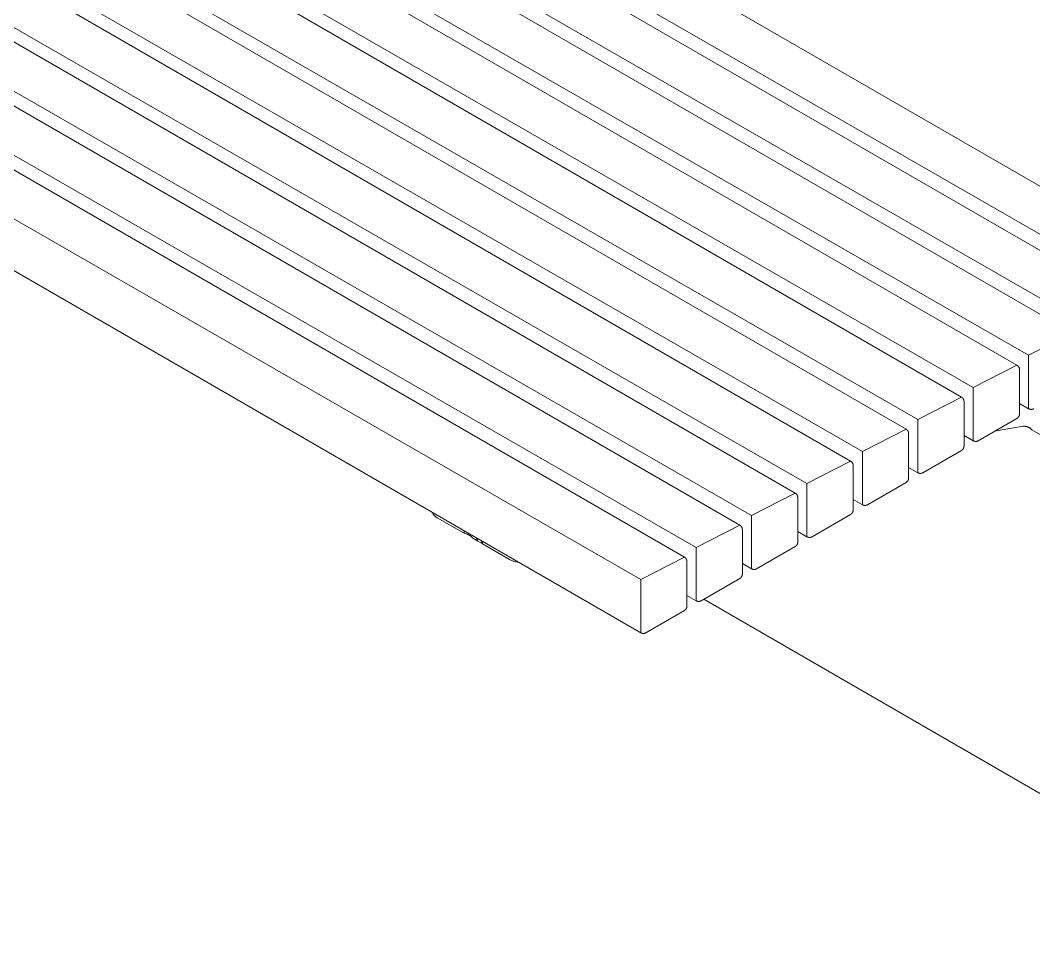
# Model space of a CAD drawing. Header units: inches. Extents: x -14 to 166, y -2 to 100.
# Drawn here: x 126.81 to 146, y 3.6 to 21.33 of the extents above; entities that cross this region are included whole.
import ezdxf

# ---------------------------------------------------------------- set-up
doc = ezdxf.new("R2010")
doc.units = ezdxf.units.IN
doc.layers.add('ZANO_R', color=7, linetype='Continuous', lineweight=0)

msp = doc.modelspace()

# ---------------------------------------------------------------- linework, layer by layer
at = {"layer": 'ZANO_R'}
for p, q in [((107.90484, 40.24722), (148.83161, 16.61814)), ((107.02964, 39.74192), (148.0048, 16.19666)), ((106.85544, 39.64135), (147.78221, 16.01227)), ((105.80603, 39.03547), (146.7328, 15.40639)), ((105.98024, 39.13605), (146.9554, 15.59079)), ((104.75663, 38.4296), (145.6834, 14.80052)), ((104.93083, 38.53018), (145.90599, 14.98492)), ((103.70723, 37.82373), (144.63399, 14.19465)), ((103.88143, 37.9243), (144.85659, 14.37904)), ((102.83202, 37.31843), (143.80718, 13.77317)), ((102.65782, 37.21785), (143.58459, 13.58877)), ((101.78262, 36.71255), (142.75778, 13.16729)), ((101.60842, 36.61198), (142.53518, 12.9829)), ((100.73321, 36.10668), (141.70838, 12.56142)), ((100.55901, 36.0061), (141.48578, 12.37702)), ((99.50961, 35.40023), (140.43638, 11.77115)), ((99.68381, 35.50081), (140.65897, 11.95555)), ((98.4602, 34.79436), (139.38697, 11.16528)), ((98.63441, 34.89493), (139.60957, 11.34967)), ((97.585, 34.28906), (138.56016, 10.7438)), ((138.56016, 9.7332), (97.6334, 33.36228)), ((145.90599, 14.98492), (146.7328, 15.40639)), ((145.90599, 14.98492), (145.90599, 13.97432)), ((144.85659, 14.37751), (145.6834, 14.80052)), ((145.6834, 14.80052), (145.6862, 14.79884)), ((145.6862, 14.79884), (145.68895, 14.79706)), ((145.68895, 14.79706), (145.69163, 14.79519)), ((145.69163, 14.79519), (145.69425, 14.79324)), ((145.69425, 14.79324), (145.6968, 14.79119)), ((145.6968, 14.79119), (145.69928, 14.78906)), ((145.69928, 14.78906), (145.70169, 14.78685)), ((145.70169, 14.78685), (145.70402, 14.78456)), ((145.70402, 14.78456), (145.70627, 14.78219)), ((145.70627, 14.78219), (145.70844, 14.77974)), ((145.70844, 14.77974), (145.71053, 14.77723)), ((145.71053, 14.77723), (145.71253, 14.77464)), ((145.71253, 14.77464), (145.71444, 14.77199)), ((145.71444, 14.77199), (145.71626, 14.76928)), ((145.71626, 14.76928), (145.71799, 14.7665)), ((145.71799, 14.7665), (145.71963, 14.76367)), ((145.71963, 14.76367), (145.72117, 14.76079)), ((145.72117, 14.76079), (145.72261, 14.75785)), ((145.72261, 14.75785), (145.72395, 14.75487)), ((145.72395, 14.75487), (145.72519, 14.75184)), ((145.72519, 14.75184), (145.72632, 14.74878)), ((145.72632, 14.74878), (145.72735, 14.74567)), ((145.72735, 14.74567), (145.72828, 14.74254)), ((145.72828, 14.74254), (145.7291, 14.73937)), ((145.7291, 14.73937), (145.72981, 14.73618)), ((145.72981, 14.73618), (145.73041, 14.73297)), ((145.73041, 14.73297), (145.73091, 14.72974)), ((145.73091, 14.72974), (145.73129, 14.72649)), ((145.73129, 14.72649), (145.73157, 14.72323)), ((145.73157, 14.72323), (145.73174, 14.71997)), ((145.73174, 14.71997), (145.73179, 14.7167)), ((145.73179, 14.7167), (145.73179, 13.87374)), ((144.85659, 14.37904), (144.85659, 13.36845)), ((143.80718, 13.77317), (144.63399, 14.19465)), ((144.63399, 14.19465), (144.6368, 14.19296)), ((144.6368, 14.19296), (144.63954, 14.19119)), ((144.63954, 14.19119), (144.64222, 14.18932)), ((144.64222, 14.18932), (144.64484, 14.18736)), ((144.64484, 14.18736), (144.64739, 14.18532)), ((144.64739, 14.18532), (144.64987, 14.18319)), ((144.64987, 14.18319), (144.65228, 14.18098)), ((144.65228, 14.18098), (144.65461, 14.17868)), ((144.65461, 14.17868), (144.65687, 14.17631)), ((144.65687, 14.17631), (144.65904, 14.17387)), ((144.65904, 14.17387), (144.66112, 14.17135)), ((144.66112, 14.17135), (144.66313, 14.16877)), ((144.66313, 14.16877), (144.66504, 14.16612)), ((144.66504, 14.16612), (144.66686, 14.1634)), ((144.66686, 14.1634), (144.66859, 14.16063)), ((144.66859, 14.16063), (144.67022, 14.1578)), ((144.67022, 14.1578), (144.67176, 14.15491)), ((144.67176, 14.15491), (144.6732, 14.15198)), ((144.6732, 14.15198), (144.67454, 14.14899)), ((144.67454, 14.14899), (144.67578, 14.14597)), ((144.67578, 14.14597), (144.67692, 14.1429)), ((144.67692, 14.1429), (144.67795, 14.1398)), ((144.67795, 14.1398), (144.67887, 14.13666)), ((144.67887, 14.13666), (144.67969, 14.1335)), ((144.67969, 14.1335), (144.68041, 14.13031)), ((144.68041, 14.13031), (144.68101, 14.12709)), ((144.68101, 14.12709), (144.6815, 14.12386)), ((144.6815, 14.12386), (144.68189, 14.12062)), ((144.68189, 14.12062), (144.68217, 14.11736)), ((144.68217, 14.11736), (144.68233, 14.11409)), ((144.68233, 14.11409), (144.68239, 14.11082)), ((144.68239, 14.11082), (144.68239, 13.26787)), ((145.90599, 13.97432), (145.73179, 14.07489)), ((145.71444, 13.81845), (145.71253, 13.8158)), ((145.71626, 13.82117), (145.71444, 13.81845)), ((145.71799, 13.82394), (145.71626, 13.82117)), ((145.71963, 13.82677), (145.71799, 13.82394)), ((145.72117, 13.82966), (145.71963, 13.82677)), ((145.72261, 13.83259), (145.72117, 13.82966)), ((145.72395, 13.83557), (145.72261, 13.83259)), ((145.72519, 13.8386), (145.72395, 13.83557)), ((145.72632, 13.84167), (145.72519, 13.8386)), ((145.72735, 13.84477), (145.72632, 13.84167)), ((145.72828, 13.8479), (145.72735, 13.84477)), ((145.7291, 13.85107), (145.72828, 13.8479)), ((145.72981, 13.85426), (145.7291, 13.85107)), ((145.73041, 13.85747), (145.72981, 13.85426)), ((145.73091, 13.86071), (145.73041, 13.85747)), ((145.73129, 13.86395), (145.73091, 13.86071)), ((145.73157, 13.86721), (145.73129, 13.86395)), ((145.73174, 13.87047), (145.73157, 13.86721)), ((145.73179, 13.87374), (145.73174, 13.87047)), ((145.90885, 13.97273), (145.90599, 13.97432)), ((145.91176, 13.97124), (145.90885, 13.97273)), ((145.91472, 13.96985), (145.91176, 13.97124)), ((145.91773, 13.96856), (145.91472, 13.96985)), ((145.92077, 13.96738), (145.91773, 13.96856)), ((145.92386, 13.96629), (145.92077, 13.96738)), ((145.92698, 13.96531), (145.92386, 13.96629)), ((145.93013, 13.96444), (145.92698, 13.96531)), ((145.93331, 13.96368), (145.93013, 13.96444)), ((145.93651, 13.96302), (145.93331, 13.96368)), ((145.93973, 13.96247), (145.93651, 13.96302)), ((145.94297, 13.96203), (145.93973, 13.96247)), ((145.94622, 13.9617), (145.94297, 13.96203)), ((145.94948, 13.96148), (145.94622, 13.9617)), ((145.95275, 13.96137), (145.94948, 13.96148)), ((145.95602, 13.96137), (145.95275, 13.96137)), ((145.95929, 13.96148), (145.95602, 13.96137)), ((145.96255, 13.9617), (145.95929, 13.96148)), ((145.9658, 13.96203), (145.96255, 13.9617)), ((145.96904, 13.96247), (145.9658, 13.96203)), ((145.97227, 13.96302), (145.96904, 13.96247)), ((145.97547, 13.96368), (145.97227, 13.96302)), ((145.97865, 13.96444), (145.97547, 13.96368)), ((145.9818, 13.96531), (145.97865, 13.96444)), ((145.98492, 13.96629), (145.9818, 13.96531)), ((145.988, 13.96738), (145.98492, 13.96629)), ((145.99105, 13.96856), (145.988, 13.96738)), ((145.99405, 13.96985), (145.99105, 13.96856)), ((145.99701, 13.97124), (145.99405, 13.96985)), ((145.99992, 13.97273), (145.99701, 13.97124)), ((146.00278, 13.97432), (145.99992, 13.97273)), ((143.80718, 13.77317), (143.80718, 12.76257)), ((145.6834, 13.78992), (144.95338, 13.36845)), ((145.26142, 13.5463), (145.80382, 13.64472)), ((145.6862, 13.79161), (145.6834, 13.78992)), ((145.68895, 13.79338), (145.6862, 13.79161)), ((145.69163, 13.79525), (145.68895, 13.79338)), ((145.69425, 13.79721), (145.69163, 13.79525)), ((145.6968, 13.79925), (145.69425, 13.79721)), ((145.69928, 13.80138), (145.6968, 13.79925)), ((145.70169, 13.80359), (145.69928, 13.80138)), ((145.70402, 13.80588), (145.70169, 13.80359)), ((145.70627, 13.80825), (145.70402, 13.80588)), ((145.70844, 13.8107), (145.70627, 13.80825)), ((145.71053, 13.81322), (145.70844, 13.8107)), ((145.71253, 13.8158), (145.71053, 13.81322)), ((145.80382, 13.64472), (145.81144, 13.64466)), ((145.81144, 13.64466), (145.81906, 13.64434)), ((145.81906, 13.64434), (145.82666, 13.64377)), ((145.82666, 13.64377), (145.83424, 13.64294)), ((145.83424, 13.64294), (145.84179, 13.64185)), ((145.84179, 13.64185), (145.84929, 13.64052)), ((145.84929, 13.64052), (145.85675, 13.63893)), ((145.85675, 13.63893), (145.86415, 13.63708)), ((145.86415, 13.63708), (145.87148, 13.63499)), ((145.87148, 13.63499), (145.87874, 13.63266)), ((145.87874, 13.63266), (145.88591, 13.63008)), ((145.88591, 13.63008), (145.89299, 13.62726)), ((145.89299, 13.62726), (145.89998, 13.6242)), ((142.75778, 13.16729), (143.58459, 13.58877)), ((143.58459, 13.58877), (143.58739, 13.58709)), ((143.58739, 13.58709), (143.59014, 13.58531)), ((143.59014, 13.58531), (143.59282, 13.58345)), ((143.59282, 13.58345), (143.59544, 13.58149)), ((143.59544, 13.58149), (143.59799, 13.57944)), ((143.59799, 13.57944), (143.60047, 13.57731)), ((143.60047, 13.57731), (143.60288, 13.5751)), ((143.60288, 13.5751), (143.60521, 13.57281)), ((143.60521, 13.57281), (143.60746, 13.57044)), ((143.60746, 13.57044), (143.60963, 13.568)), ((143.60963, 13.568), (143.61172, 13.56548)), ((143.61172, 13.56548), (143.61372, 13.56289)), ((143.61372, 13.56289), (143.61563, 13.56024)), ((143.61563, 13.56024), (143.61746, 13.55753)), ((143.61746, 13.55753), (143.61919, 13.55475)), ((143.61919, 13.55475), (143.62082, 13.55192)), ((143.62082, 13.55192), (143.62236, 13.54904)), ((143.62236, 13.54904), (143.6238, 13.5461)), ((143.6238, 13.5461), (143.62514, 13.54312)), ((143.62514, 13.54312), (143.62638, 13.54009)), ((143.62638, 13.54009), (143.62751, 13.53703)), ((143.62751, 13.53703), (143.62854, 13.53393)), ((143.62854, 13.53393), (143.62947, 13.53079)), ((143.62947, 13.53079), (143.63029, 13.52763)), ((143.63029, 13.52763), (143.631, 13.52443)), ((143.631, 13.52443), (143.6316, 13.52122)), ((143.6316, 13.52122), (143.6321, 13.51799)), ((143.6321, 13.51799), (143.63249, 13.51474)), ((143.63249, 13.51474), (143.63276, 13.51149)), ((143.63276, 13.51149), (143.63293, 13.50822)), ((143.63293, 13.50822), (143.63298, 13.50495)), ((143.63298, 13.50495), (143.63298, 12.662)), ((144.85659, 13.36845), (144.68239, 13.46902)), ((144.68239, 13.44123), (144.71901, 13.44787)), ((145.89998, 13.6242), (145.90685, 13.62091)), ((145.90685, 13.62091), (145.91362, 13.61739)), ((145.91362, 13.61739), (145.92025, 13.61364)), ((145.92025, 13.61364), (145.92676, 13.60967)), ((145.92676, 13.60967), (145.93313, 13.60548)), ((145.93313, 13.60548), (145.93936, 13.60108)), ((145.93936, 13.60108), (145.94543, 13.59647)), ((145.94543, 13.59647), (145.95135, 13.59166)), ((145.95135, 13.59166), (145.9571, 13.58666)), ((145.9571, 13.58666), (145.96268, 13.58146)), ((145.96268, 13.58146), (145.96807, 13.57608)), ((145.96807, 13.57608), (146.47909, 13.28104)), ((144.67887, 13.24203), (144.67795, 13.2389)), ((144.67969, 13.2452), (144.67887, 13.24203)), ((144.68041, 13.24839), (144.67969, 13.2452)), ((144.68101, 13.2516), (144.68041, 13.24839)), ((144.6815, 13.25483), (144.68101, 13.2516)), ((144.68189, 13.25808), (144.6815, 13.25483)), ((144.68217, 13.26134), (144.68189, 13.25808)), ((144.68233, 13.2646), (144.68217, 13.26134)), ((144.68239, 13.26787), (144.68233, 13.2646)), ((144.85945, 13.36686), (144.85659, 13.36845)), ((144.86236, 13.36537), (144.85945, 13.36686)), ((144.86532, 13.36398), (144.86236, 13.36537)), ((144.86832, 13.36269), (144.86532, 13.36398)), ((144.87137, 13.3615), (144.86832, 13.36269)), ((144.87445, 13.36042), (144.87137, 13.3615)), ((144.87757, 13.35944), (144.87445, 13.36042)), ((144.88072, 13.35857), (144.87757, 13.35944)), ((144.8839, 13.3578), (144.88072, 13.35857)), ((144.8871, 13.35714), (144.8839, 13.3578)), ((144.89033, 13.35659), (144.8871, 13.35714)), ((144.89357, 13.35615), (144.89033, 13.35659)), ((144.89682, 13.35582), (144.89357, 13.35615)), ((144.90008, 13.3556), (144.89682, 13.35582)), ((144.90335, 13.35549), (144.90008, 13.3556)), ((144.90662, 13.35549), (144.90335, 13.35549)), ((144.90988, 13.3556), (144.90662, 13.35549)), ((144.91315, 13.35582), (144.90988, 13.3556)), ((144.9164, 13.35615), (144.91315, 13.35582)), ((144.91964, 13.35659), (144.9164, 13.35615)), ((144.92286, 13.35714), (144.91964, 13.35659)), ((144.92606, 13.3578), (144.92286, 13.35714)), ((144.92924, 13.35857), (144.92606, 13.3578)), ((144.93239, 13.35944), (144.92924, 13.35857)), ((144.93551, 13.36042), (144.93239, 13.35944)), ((144.9386, 13.3615), (144.93551, 13.36042)), ((144.94164, 13.36269), (144.9386, 13.3615)), ((144.94465, 13.36398), (144.94164, 13.36269)), ((144.94761, 13.36537), (144.94465, 13.36398)), ((144.95052, 13.36686), (144.94761, 13.36537)), ((144.95338, 13.36845), (144.95052, 13.36686)), ((142.75778, 13.16729), (142.75778, 12.1567)), ((144.63399, 13.18405), (143.90397, 12.76257)), ((144.6368, 13.18573), (144.63399, 13.18405)), ((144.63954, 13.18751), (144.6368, 13.18573)), ((144.64222, 13.18938), (144.63954, 13.18751)), ((144.64484, 13.19133), (144.64222, 13.18938)), ((144.64739, 13.19338), (144.64484, 13.19133)), ((144.64987, 13.19551), (144.64739, 13.19338)), ((144.65228, 13.19772), (144.64987, 13.19551)), ((144.65461, 13.20001), (144.65228, 13.19772)), ((144.65687, 13.20238), (144.65461, 13.20001)), ((144.65904, 13.20482), (144.65687, 13.20238)), ((144.66112, 13.20734), (144.65904, 13.20482)), ((144.66313, 13.20993), (144.66112, 13.20734)), ((144.66504, 13.21258), (144.66313, 13.20993)), ((144.66686, 13.21529), (144.66504, 13.21258)), ((144.66859, 13.21807), (144.66686, 13.21529)), ((144.67022, 13.2209), (144.66859, 13.21807)), ((144.67176, 13.22378), (144.67022, 13.2209)), ((144.6732, 13.22672), (144.67176, 13.22378)), ((144.67454, 13.2297), (144.6732, 13.22672)), ((144.67578, 13.23273), (144.67454, 13.2297)), ((144.67692, 13.23579), (144.67578, 13.23273)), ((144.67795, 13.2389), (144.67692, 13.23579)), ((141.70838, 12.56142), (142.53518, 12.9829)), ((142.53518, 12.9829), (142.53799, 12.98122)), ((142.53799, 12.98122), (142.54073, 12.97944)), ((142.54073, 12.97944), (142.54342, 12.97757)), ((142.54342, 12.97757), (142.54603, 12.97561)), ((142.54603, 12.97561), (142.54859, 12.97357)), ((142.54859, 12.97357), (142.55107, 12.97144)), ((142.55107, 12.97144), (142.55347, 12.96923)), ((142.55347, 12.96923), (142.5558, 12.96694)), ((142.5558, 12.96694), (142.55806, 12.96457)), ((142.55806, 12.96457), (142.56023, 12.96212)), ((142.56023, 12.96212), (142.56232, 12.95961)), ((142.56232, 12.95961), (142.56432, 12.95702)), ((142.56432, 12.95702), (142.56623, 12.95437)), ((142.56623, 12.95437), (142.56805, 12.95165)), ((142.56805, 12.95165), (142.56978, 12.94888)), ((142.56978, 12.94888), (142.57142, 12.94605)), ((142.57142, 12.94605), (142.57295, 12.94316)), ((142.57295, 12.94316), (142.57439, 12.94023)), ((142.57439, 12.94023), (142.57573, 12.93725)), ((142.57573, 12.93725), (142.57697, 12.93422)), ((142.57697, 12.93422), (142.57811, 12.93115)), ((142.57811, 12.93115), (142.57914, 12.92805)), ((142.57914, 12.92805), (142.58007, 12.92492)), ((142.58007, 12.92492), (142.58088, 12.92175)), ((142.58088, 12.92175), (142.5816, 12.91856)), ((142.5816, 12.91856), (142.5822, 12.91535)), ((142.5822, 12.91535), (142.5827, 12.91212)), ((142.5827, 12.91212), (142.58308, 12.90887)), ((142.58308, 12.90887), (142.58336, 12.90561)), ((142.58336, 12.90561), (142.58352, 12.90235)), ((142.58352, 12.90235), (142.58358, 12.89908)), ((142.58358, 12.89908), (142.58358, 12.05612)), ((143.80718, 12.76257), (143.63298, 12.86315)), ((143.81004, 12.76098), (143.80718, 12.76257)), ((143.81295, 12.7595), (143.81004, 12.76098)), ((143.81591, 12.75811), (143.81295, 12.7595)), ((143.81892, 12.75682), (143.81591, 12.75811)), ((143.82196, 12.75563), (143.81892, 12.75682)), ((143.82505, 12.75455), (143.82196, 12.75563)), ((143.82817, 12.75357), (143.82505, 12.75455)), ((143.83132, 12.75269), (143.82817, 12.75357)), ((143.8345, 12.75193), (143.83132, 12.75269)), ((143.8377, 12.75127), (143.8345, 12.75193)), ((143.84092, 12.75072), (143.8377, 12.75127)), ((143.84416, 12.75028), (143.84092, 12.75072)), ((143.84741, 12.74995), (143.84416, 12.75028)), ((143.85068, 12.74973), (143.84741, 12.74995)), ((143.85394, 12.74962), (143.85068, 12.74973)), ((143.85721, 12.74962), (143.85394, 12.74962)), ((143.86048, 12.74973), (143.85721, 12.74962)), ((143.86374, 12.74995), (143.86048, 12.74973)), ((143.86699, 12.75028), (143.86374, 12.74995)), ((143.87023, 12.75072), (143.86699, 12.75028)), ((143.87346, 12.75127), (143.87023, 12.75072)), ((143.87666, 12.75193), (143.87346, 12.75127)), ((143.87984, 12.75269), (143.87666, 12.75193)), ((143.88299, 12.75357), (143.87984, 12.75269)), ((143.88611, 12.75455), (143.88299, 12.75357)), ((143.88919, 12.75563), (143.88611, 12.75455)), ((143.89224, 12.75682), (143.88919, 12.75563)), ((143.89524, 12.75811), (143.89224, 12.75682)), ((143.8982, 12.7595), (143.89524, 12.75811)), ((143.90111, 12.76098), (143.8982, 12.7595)), ((143.90397, 12.76257), (143.90111, 12.76098)), ((141.70838, 12.56142), (141.70838, 11.55082)), ((143.58459, 12.57818), (142.85457, 12.1567)), ((143.58739, 12.57986), (143.58459, 12.57818)), ((143.59014, 12.58163), (143.58739, 12.57986)), ((143.59282, 12.5835), (143.59014, 12.58163)), ((143.59544, 12.58546), (143.59282, 12.5835)), ((143.59799, 12.5875), (143.59544, 12.58546)), ((143.60047, 12.58963), (143.59799, 12.5875)), ((143.60288, 12.59184), (143.60047, 12.58963)), ((143.60521, 12.59414), (143.60288, 12.59184)), ((143.60746, 12.59651), (143.60521, 12.59414)), ((143.60963, 12.59895), (143.60746, 12.59651)), ((143.61172, 12.60147), (143.60963, 12.59895)), ((143.61372, 12.60405), (143.61172, 12.60147)), ((143.61563, 12.6067), (143.61372, 12.60405)), ((143.61746, 12.60942), (143.61563, 12.6067)), ((143.61919, 12.61219), (143.61746, 12.60942)), ((143.62082, 12.61502), (143.61919, 12.61219)), ((143.62236, 12.61791), (143.62082, 12.61502)), ((143.6238, 12.62084), (143.62236, 12.61791)), ((143.62514, 12.62383), (143.6238, 12.62084)), ((143.62638, 12.62685), (143.62514, 12.62383)), ((143.62751, 12.62992), (143.62638, 12.62685)), ((143.62854, 12.63302), (143.62751, 12.62992)), ((143.62947, 12.63616), (143.62854, 12.63302)), ((143.63029, 12.63932), (143.62947, 12.63616)), ((143.631, 12.64251), (143.63029, 12.63932)), ((143.6316, 12.64573), (143.631, 12.64251)), ((143.6321, 12.64896), (143.6316, 12.64573)), ((143.63249, 12.6522), (143.6321, 12.64896)), ((143.63276, 12.65546), (143.63249, 12.6522)), ((143.63293, 12.65873), (143.63276, 12.65546)), ((143.63298, 12.662), (143.63293, 12.65873)), ((140.65897, 11.95555), (141.48578, 12.37702)), ((141.48578, 12.37702), (141.48858, 12.37534)), ((141.48858, 12.37534), (141.49133, 12.37357)), ((141.49133, 12.37357), (141.49401, 12.3717)), ((141.49401, 12.3717), (141.49663, 12.36974)), ((141.49663, 12.36974), (141.49918, 12.3677)), ((141.49918, 12.3677), (141.50166, 12.36557)), ((141.50166, 12.36557), (141.50407, 12.36335)), ((141.50407, 12.36335), (141.5064, 12.36106)), ((141.5064, 12.36106), (141.50865, 12.35869)), ((141.50865, 12.35869), (141.51082, 12.35625)), ((141.51082, 12.35625), (141.51291, 12.35373)), ((141.51291, 12.35373), (141.51491, 12.35115)), ((141.51491, 12.35115), (141.51683, 12.3485)), ((141.51683, 12.3485), (141.51865, 12.34578)), ((141.51865, 12.34578), (141.52038, 12.34301)), ((141.52038, 12.34301), (141.52201, 12.34017)), ((141.52201, 12.34017), (141.52355, 12.33729)), ((141.52355, 12.33729), (141.52499, 12.33435)), ((141.52499, 12.33435), (141.52633, 12.33137)), ((141.52633, 12.33137), (141.52757, 12.32835)), ((141.52757, 12.32835), (141.5287, 12.32528)), ((141.5287, 12.32528), (141.52973, 12.32218)), ((141.52973, 12.32218), (141.53066, 12.31904)), ((141.53066, 12.31904), (141.53148, 12.31588)), ((141.53148, 12.31588), (141.53219, 12.31269)), ((141.53219, 12.31269), (141.5328, 12.30947)), ((141.5328, 12.30947), (141.53329, 12.30624)), ((141.53329, 12.30624), (141.53368, 12.303)), ((141.53368, 12.303), (141.53395, 12.29974)), ((141.53395, 12.29974), (141.53412, 12.29647)), ((141.53412, 12.29647), (141.53417, 12.2932)), ((141.53417, 12.2932), (141.53417, 11.45025)), ((142.75778, 12.1567), (142.58358, 12.25727)), ((142.76064, 12.15511), (142.75778, 12.1567)), ((142.76355, 12.15362), (142.76064, 12.15511)), ((142.76651, 12.15223), (142.76355, 12.15362)), ((142.76951, 12.15094), (142.76651, 12.15223)), ((142.77256, 12.14976), (142.76951, 12.15094)), ((142.77564, 12.14867), (142.77256, 12.14976)), ((142.77876, 12.14769), (142.77564, 12.14867)), ((142.78191, 12.14682), (142.77876, 12.14769)), ((142.78509, 12.14605), (142.78191, 12.14682)), ((142.78829, 12.1454), (142.78509, 12.14605)), ((142.79152, 12.14485), (142.78829, 12.1454)), ((142.79476, 12.14441), (142.79152, 12.14485)), ((142.79801, 12.14408), (142.79476, 12.14441)), ((142.80127, 12.14385), (142.79801, 12.14408)), ((142.80454, 12.14374), (142.80127, 12.14385)), ((142.80781, 12.14374), (142.80454, 12.14374)), ((142.81108, 12.14385), (142.80781, 12.14374)), ((142.81434, 12.14408), (142.81108, 12.14385)), ((142.81759, 12.14441), (142.81434, 12.14408)), ((142.82083, 12.14485), (142.81759, 12.14441)), ((142.82405, 12.1454), (142.82083, 12.14485)), ((142.82726, 12.14605), (142.82405, 12.1454)), ((142.83043, 12.14682), (142.82726, 12.14605)), ((142.83358, 12.14769), (142.83043, 12.14682)), ((142.8367, 12.14867), (142.83358, 12.14769)), ((142.83979, 12.14976), (142.8367, 12.14867)), ((142.84284, 12.15094), (142.83979, 12.14976)), ((142.84584, 12.15223), (142.84284, 12.15094)), ((142.8488, 12.15362), (142.84584, 12.15223)), ((142.85171, 12.15511), (142.8488, 12.15362)), ((142.85457, 12.1567), (142.85171, 12.15511)), ((134.6209, 12.00302), (134.61843, 12.00896)), ((134.62358, 11.99716), (134.6209, 12.00302)), ((134.62645, 11.9914), (134.62358, 11.99716)), ((134.62952, 11.98575), (134.62645, 11.9914)), ((134.63279, 11.9802), (134.62952, 11.98575)), ((134.63624, 11.97477), (134.63279, 11.9802)), ((134.63988, 11.96946), (134.63624, 11.97477)), ((134.6437, 11.96428), (134.63988, 11.96946)), ((134.6477, 11.95924), (134.6437, 11.96428)), ((134.65187, 11.95433), (134.6477, 11.95924)), ((134.6562, 11.94958), (134.65187, 11.95433)), ((134.6607, 11.94497), (134.6562, 11.94958)), ((134.66535, 11.94053), (134.6607, 11.94497)), ((134.67016, 11.93624), (134.66535, 11.94053)), ((134.67511, 11.93213), (134.67016, 11.93624)), ((134.6802, 11.92819), (134.67511, 11.93213)), ((134.68542, 11.92442), (134.6802, 11.92819)), ((134.69077, 11.92084), (134.68542, 11.92442)), ((134.69624, 11.91745), (134.69077, 11.92084)), ((134.70182, 11.91425), (134.69624, 11.91745)), ((134.70751, 11.91124), (134.70182, 11.91425)), ((135.21852, 11.61621), (134.70751, 11.91124)), ((140.65897, 11.95555), (140.65897, 10.94495)), ((142.53518, 11.9723), (141.80516, 11.55082)), ((142.53799, 11.97398), (142.53518, 11.9723)), ((142.54073, 11.97576), (142.53799, 11.97398)), ((142.54342, 11.97763), (142.54073, 11.97576)), ((142.54603, 11.97958), (142.54342, 11.97763)), ((142.54859, 11.98163), (142.54603, 11.97958)), ((142.55107, 11.98376), (142.54859, 11.98163)), ((142.55347, 11.98597), (142.55107, 11.98376)), ((142.5558, 11.98826), (142.55347, 11.98597)), ((142.55806, 11.99063), (142.5558, 11.98826)), ((142.56023, 11.99308), (142.55806, 11.99063)), ((142.56232, 11.99559), (142.56023, 11.99308)), ((142.56432, 11.99818), (142.56232, 11.99559)), ((142.56623, 12.00083), (142.56432, 11.99818)), ((142.56805, 12.00354), (142.56623, 12.00083)), ((142.56978, 12.00632), (142.56805, 12.00354)), ((142.57142, 12.00915), (142.56978, 12.00632)), ((142.57295, 12.01204), (142.57142, 12.00915)), ((142.57439, 12.01497), (142.57295, 12.01204)), ((142.57573, 12.01795), (142.57439, 12.01497)), ((142.57697, 12.02098), (142.57573, 12.01795)), ((142.57811, 12.02404), (142.57697, 12.02098)), ((142.57914, 12.02715), (142.57811, 12.02404)), ((142.58007, 12.03028), (142.57914, 12.02715)), ((142.58088, 12.03345), (142.58007, 12.03028)), ((142.5816, 12.03664), (142.58088, 12.03345)), ((142.5822, 12.03985), (142.5816, 12.03664)), ((142.5827, 12.04308), (142.5822, 12.03985)), ((142.58308, 12.04633), (142.5827, 12.04308)), ((142.58336, 12.04959), (142.58308, 12.04633)), ((142.58352, 12.05285), (142.58336, 12.04959)), ((142.58358, 12.05612), (142.58352, 12.05285)), ((139.60957, 11.34967), (140.43638, 11.77115)), ((140.43638, 11.77115), (140.43918, 11.76947)), ((140.43918, 11.76947), (140.44192, 11.76769)), ((140.44192, 11.76769), (140.44461, 11.76582)), ((140.44461, 11.76582), (140.44723, 11.76387)), ((140.44723, 11.76387), (140.44978, 11.76182)), ((140.44978, 11.76182), (140.45226, 11.75969)), ((140.45226, 11.75969), (140.45467, 11.75748)), ((140.45467, 11.75748), (140.457, 11.75519)), ((140.457, 11.75519), (140.45925, 11.75282)), ((140.45925, 11.75282), (140.46142, 11.75037)), ((140.46142, 11.75037), (140.46351, 11.74786)), ((140.46351, 11.74786), (140.46551, 11.74527)), ((140.46551, 11.74527), (140.46742, 11.74262)), ((140.46742, 11.74262), (140.46924, 11.73991)), ((140.46924, 11.73991), (140.47097, 11.73713)), ((140.47097, 11.73713), (140.47261, 11.7343)), ((140.47261, 11.7343), (140.47415, 11.73142)), ((140.47415, 11.73142), (140.47559, 11.72848)), ((140.47559, 11.72848), (140.47693, 11.7255)), ((140.47693, 11.7255), (140.47816, 11.72247)), ((140.47816, 11.72247), (140.4793, 11.71941)), ((140.4793, 11.71941), (140.48033, 11.7163)), ((140.48033, 11.7163), (140.48126, 11.71317)), ((140.48126, 11.71317), (140.48208, 11.71)), ((140.48208, 11.71), (140.48279, 11.70681)), ((140.48279, 11.70681), (140.48339, 11.7036)), ((135.21852, 11.6625), (135.21852, 11.61621)), ((135.21852, 11.61621), (135.2276, 11.61455)), ((135.2276, 11.61455), (135.23662, 11.61258)), ((135.23662, 11.61258), (135.24557, 11.61031)), ((135.24557, 11.61031), (135.25443, 11.60773)), ((135.25443, 11.60773), (135.2632, 11.60484)), ((135.2632, 11.60484), (135.27186, 11.60166)), ((135.27186, 11.60166), (135.28041, 11.59819)), ((135.28041, 11.59819), (135.28884, 11.59442)), ((135.28884, 11.59442), (135.29713, 11.59036)), ((135.29713, 11.59036), (135.30527, 11.58602)), ((135.30527, 11.58602), (135.31327, 11.58141)), ((135.31327, 11.58141), (135.3211, 11.57652)), ((135.3211, 11.57652), (135.32875, 11.57137)), ((135.32875, 11.57137), (135.33623, 11.56596)), ((135.33623, 11.56596), (135.34352, 11.56029)), ((135.34352, 11.56029), (135.3506, 11.55438)), ((135.3506, 11.55438), (135.35749, 11.54823)), ((135.35749, 11.54823), (135.36415, 11.54184)), ((135.36415, 11.54184), (135.37059, 11.53523)), ((135.37059, 11.53523), (135.37681, 11.52841)), ((135.37681, 11.52841), (135.38278, 11.52137)), ((135.38278, 11.52137), (135.47403, 11.46869)), ((135.44628, 11.531), (135.47199, 11.47503)), ((135.4662, 11.51434), (135.46619, 11.51951)), ((140.48339, 11.7036), (140.48389, 11.70037)), ((140.48389, 11.70037), (140.48427, 11.69712)), ((140.48427, 11.69712), (140.48455, 11.69386)), ((140.48455, 11.69386), (140.48471, 11.6906)), ((140.48471, 11.6906), (140.48477, 11.68733)), ((140.48477, 11.68733), (140.48477, 10.84437)), ((141.70838, 11.55082), (141.53417, 11.6514)), ((141.71123, 11.54924), (141.70838, 11.55082)), ((141.71414, 11.54775), (141.71123, 11.54924)), ((141.7171, 11.54636), (141.71414, 11.54775)), ((141.72011, 11.54507), (141.7171, 11.54636)), ((141.72315, 11.54388), (141.72011, 11.54507)), ((141.72624, 11.5428), (141.72315, 11.54388)), ((141.72936, 11.54182), (141.72624, 11.5428)), ((141.73251, 11.54095), (141.72936, 11.54182)), ((141.73569, 11.54018), (141.73251, 11.54095)), ((141.73889, 11.53952), (141.73569, 11.54018)), ((141.74211, 11.53897), (141.73889, 11.53952)), ((141.74535, 11.53853), (141.74211, 11.53897)), ((141.74861, 11.5382), (141.74535, 11.53853)), ((141.75187, 11.53798), (141.74861, 11.5382)), ((141.75513, 11.53787), (141.75187, 11.53798)), ((141.7584, 11.53787), (141.75513, 11.53787)), ((141.76167, 11.53798), (141.7584, 11.53787)), ((141.76493, 11.5382), (141.76167, 11.53798)), ((141.76819, 11.53853), (141.76493, 11.5382)), ((141.77143, 11.53897), (141.76819, 11.53853)), ((141.77465, 11.53952), (141.77143, 11.53897)), ((141.77785, 11.54018), (141.77465, 11.53952)), ((141.78103, 11.54095), (141.77785, 11.54018)), ((141.78418, 11.54182), (141.78103, 11.54095)), ((141.7873, 11.5428), (141.78418, 11.54182)), ((141.79038, 11.54388), (141.7873, 11.5428)), ((141.79343, 11.54507), (141.79038, 11.54388)), ((141.79644, 11.54636), (141.79343, 11.54507)), ((141.79939, 11.54775), (141.79644, 11.54636)), ((141.80231, 11.54924), (141.79939, 11.54775)), ((141.80516, 11.55082), (141.80231, 11.54924)), ((135.46638, 11.50918), (135.4662, 11.51434)), ((135.46674, 11.50403), (135.46638, 11.50918)), ((135.46727, 11.49889), (135.46674, 11.50403)), ((135.46798, 11.49377), (135.46727, 11.49889)), ((135.46885, 11.48868), (135.46798, 11.49377)), ((135.46989, 11.48362), (135.46885, 11.48868)), ((135.47111, 11.4786), (135.46989, 11.48362)), ((135.47249, 11.47362), (135.47111, 11.4786)), ((135.47403, 11.46869), (135.47198, 11.47502)), ((135.47403, 11.46869), (135.47249, 11.47362)), ((135.47403, 11.46869), (135.56528, 11.416)), ((135.548, 11.44487), (135.54799, 11.44483)), ((135.54799, 11.44483), (135.54799, 11.44478)), ((135.54799, 11.44478), (135.54799, 11.44474)), ((135.54799, 11.44474), (135.54799, 11.44469)), ((135.54799, 11.44469), (135.54799, 11.44465)), ((135.54799, 11.44465), (135.54799, 11.4446)), ((135.54799, 11.4446), (135.54799, 11.44456)), ((135.54799, 11.44456), (135.548, 11.44447)), ((135.54801, 11.44496), (135.548, 11.44492)), ((135.548, 11.44492), (135.548, 11.44487)), ((135.548, 11.44447), (135.54801, 11.44438)), ((135.54802, 11.44501), (135.54801, 11.44496)), ((135.54801, 11.44438), (135.54803, 11.44422)), ((135.54803, 11.44505), (135.54802, 11.44503)), ((135.54802, 11.44503), (135.54802, 11.44501)), ((135.54804, 11.44509), (135.54803, 11.44507)), ((135.54803, 11.44507), (135.54803, 11.44505)), ((135.54803, 11.44422), (135.54805, 11.44407)), ((135.54805, 11.44512), (135.54804, 11.44509)), ((135.54806, 11.44515), (135.54805, 11.44512)), ((135.54805, 11.44407), (135.54808, 11.44392)), ((135.54807, 11.44518), (135.54806, 11.44515)), ((135.54808, 11.44521), (135.54807, 11.44518)), ((135.54809, 11.44523), (135.54808, 11.44521)), ((135.54808, 11.44392), (135.54811, 11.44376)), ((135.5481, 11.44525), (135.54809, 11.44523)), ((135.54811, 11.44527), (135.5481, 11.44526)), ((135.5481, 11.44526), (135.5481, 11.44525)), ((135.54812, 11.4453), (135.54811, 11.44528)), ((135.54811, 11.44528), (135.54811, 11.44527)), ((135.54811, 11.44376), (135.54814, 11.44361)), ((135.54813, 11.44531), (135.54812, 11.4453)), ((135.54814, 11.44532), (135.54813, 11.44531)), ((135.54815, 11.44534), (135.54814, 11.44533)), ((135.54814, 11.44533), (135.54814, 11.44532)), ((135.54814, 11.44361), (135.54818, 11.44346)), ((135.54816, 11.44536), (135.54815, 11.44534)), ((135.54817, 11.44537), (135.54816, 11.44536)), ((135.54818, 11.44538), (135.54817, 11.44537)), ((135.54819, 11.44539), (135.54818, 11.44538)), ((135.54818, 11.44346), (135.54825, 11.44316)), ((135.5482, 11.44541), (135.54819, 11.4454)), ((135.54819, 11.4454), (135.54819, 11.44539)), ((135.54821, 11.44542), (135.5482, 11.44541)), ((135.54822, 11.44542), (135.54821, 11.44542)), ((135.54823, 11.44543), (135.54822, 11.44543)), ((135.54822, 11.44543), (135.54822, 11.44542)), ((135.54824, 11.44544), (135.54823, 11.44543)), ((135.54823, 11.44543), (135.54823, 11.44543)), ((135.54825, 11.44545), (135.54824, 11.44544)), ((135.54824, 11.44544), (135.54824, 11.44544)), ((135.54826, 11.44545), (135.54825, 11.44545)), ((135.54825, 11.44545), (135.54825, 11.44545)), ((135.54825, 11.44316), (135.54834, 11.44286)), ((135.54827, 11.44546), (135.54826, 11.44546)), ((135.54826, 11.44546), (135.54826, 11.44545)), ((135.54828, 11.44546), (135.54827, 11.44546)), ((135.54829, 11.44547), (135.54828, 11.44547)), ((135.54828, 11.44547), (135.54828, 11.44546)), ((135.5483, 11.44548), (135.54829, 11.44547)), ((135.54829, 11.44547), (135.54829, 11.44547)), ((135.54831, 11.44548), (135.5483, 11.44548)), ((135.5483, 11.44548), (135.5483, 11.44548)), ((135.54832, 11.44548), (135.54831, 11.44548)), ((135.54833, 11.44549), (135.54832, 11.44549)), ((135.54832, 11.44549), (135.54832, 11.44548)), ((135.54834, 11.44549), (135.54833, 11.44549)), ((135.54833, 11.44549), (135.54833, 11.44549)), ((135.54835, 11.44549), (135.54834, 11.44549)), ((135.54834, 11.44286), (135.54844, 11.44256)), ((135.54836, 11.4455), (135.54835, 11.44549)), ((135.54837, 11.4455), (135.54836, 11.4455)), ((135.54839, 11.4455), (135.54837, 11.4455)), ((135.5484, 11.44551), (135.54839, 11.4455)), ((135.54841, 11.44551), (135.5484, 11.44551)), ((135.54843, 11.44551), (135.54841, 11.44551)), ((135.54844, 11.44551), (135.54843, 11.44551)), ((135.54845, 11.44551), (135.54844, 11.44551)), ((135.54844, 11.44256), (135.54865, 11.44197)), ((135.54847, 11.44551), (135.54845, 11.44551)), ((135.54848, 11.44551), (135.54847, 11.44551)), ((135.5485, 11.44551), (135.54848, 11.44551)), ((135.54851, 11.44551), (135.5485, 11.44551)), ((135.54852, 11.44551), (135.54851, 11.44551)), ((135.54854, 11.44551), (135.54852, 11.44551)), ((135.54855, 11.44551), (135.54854, 11.44551)), ((135.54857, 11.44551), (135.54855, 11.44551)), ((135.5486, 11.44551), (135.54857, 11.44551)), ((135.54863, 11.4455), (135.5486, 11.44551)), ((135.54866, 11.4455), (135.54863, 11.4455)), ((135.54865, 11.44197), (135.54903, 11.44099)), ((135.54868, 11.44549), (135.54866, 11.4455)), ((135.54871, 11.44548), (135.54868, 11.44549)), ((135.54873, 11.44548), (135.54871, 11.44548)), ((135.54876, 11.44547), (135.54873, 11.44548)), ((135.54878, 11.44546), (135.54876, 11.44547)), ((135.5488, 11.44546), (135.54878, 11.44546)), ((135.54884, 11.44544), (135.5488, 11.44546)), ((135.54889, 11.44543), (135.54884, 11.44544)), ((135.54893, 11.44541), (135.54889, 11.44543)), ((135.54897, 11.44539), (135.54893, 11.44541)), ((135.54901, 11.44537), (135.54897, 11.44539)), ((135.54905, 11.44535), (135.54901, 11.44537)), ((135.54903, 11.44099), (135.54944, 11.44001)), ((135.54909, 11.44532), (135.54905, 11.44535)), ((135.54912, 11.4453), (135.54909, 11.44532)), ((135.54916, 11.44528), (135.54912, 11.4453)), ((135.5492, 11.44525), (135.54916, 11.44528)), ((135.54927, 11.4452), (135.5492, 11.44525)), ((135.54935, 11.44515), (135.54927, 11.4452)), ((135.54947, 11.44506), (135.54935, 11.44515)), ((135.54944, 11.44001), (135.54988, 11.43905)), ((135.54959, 11.44496), (135.54947, 11.44506)), ((135.54971, 11.44486), (135.54959, 11.44496)), ((135.54983, 11.44476), (135.54971, 11.44486)), ((135.54995, 11.44466), (135.54983, 11.44476)), ((135.54988, 11.43905), (135.55034, 11.4381)), ((135.55006, 11.44455), (135.54995, 11.44466)), ((135.55028, 11.44433), (135.55006, 11.44455)), ((135.5505, 11.4441), (135.55028, 11.44433)), ((135.55034, 11.4381), (135.55083, 11.43716)), ((135.55071, 11.44387), (135.5505, 11.4441)), ((135.55111, 11.4434), (135.55071, 11.44387)), ((135.55083, 11.43716), (135.55133, 11.43622)), ((135.55178, 11.44257), (135.55111, 11.4434)), ((135.55133, 11.43622), (135.55237, 11.43438)), ((135.55241, 11.44173), (135.55178, 11.44257)), ((135.55237, 11.43438), (135.55381, 11.43197)), ((135.55303, 11.44087), (135.55241, 11.44173)), ((135.55362, 11.43999), (135.55303, 11.44087)), ((135.55419, 11.4391), (135.55362, 11.43999)), ((135.55381, 11.43197), (135.55532, 11.4296)), ((135.55475, 11.4382), (135.55419, 11.4391)), ((135.55583, 11.43638), (135.55475, 11.4382)), ((135.55532, 11.4296), (135.55687, 11.42726)), ((135.55711, 11.43407), (135.55583, 11.43638)), ((135.55687, 11.42726), (135.55848, 11.42495)), ((135.55834, 11.43174), (135.55711, 11.43407)), ((135.55952, 11.42938), (135.55834, 11.43174)), ((135.55848, 11.42495), (135.56181, 11.42042)), ((135.56065, 11.427), (135.55952, 11.42938)), ((135.56188, 11.42428), (135.56065, 11.427)), ((135.56181, 11.42042), (135.56528, 11.416)), ((135.56306, 11.42154), (135.56188, 11.42428)), ((135.56528, 11.416), (135.56306, 11.42154)), ((135.56528, 11.4623), (135.56528, 11.416)), ((136.0763, 11.12097), (135.56528, 11.416)), ((139.60957, 11.34967), (139.60957, 10.33908)), ((141.48578, 11.36643), (140.75576, 10.94495)), ((141.48858, 11.36811), (141.48578, 11.36643)), ((141.49133, 11.36989), (141.48858, 11.36811)), ((141.49401, 11.37175), (141.49133, 11.36989)), ((141.49663, 11.37371), (141.49401, 11.37175)), ((141.49918, 11.37576), (141.49663, 11.37371)), ((141.50166, 11.37788), (141.49918, 11.37576)), ((141.50407, 11.3801), (141.50166, 11.37788)), ((141.5064, 11.38239), (141.50407, 11.3801)), ((141.50865, 11.38476), (141.5064, 11.38239)), ((141.51082, 11.3872), (141.50865, 11.38476)), ((141.51291, 11.38972), (141.51082, 11.3872)), ((141.51491, 11.3923), (141.51291, 11.38972)), ((141.51683, 11.39496), (141.51491, 11.3923)), ((141.51865, 11.39767), (141.51683, 11.39496)), ((141.52038, 11.40045), (141.51865, 11.39767)), ((141.52201, 11.40328), (141.52038, 11.40045)), ((141.52355, 11.40616), (141.52201, 11.40328)), ((141.52499, 11.4091), (141.52355, 11.40616)), ((141.52633, 11.41208), (141.52499, 11.4091)), ((141.52757, 11.41511), (141.52633, 11.41208)), ((141.5287, 11.41817), (141.52757, 11.41511)), ((141.52973, 11.42127), (141.5287, 11.41817)), ((141.53066, 11.42441), (141.52973, 11.42127)), ((141.53148, 11.42757), (141.53066, 11.42441)), ((141.53219, 11.43077), (141.53148, 11.42757)), ((141.5328, 11.43398), (141.53219, 11.43077)), ((141.53329, 11.43721), (141.5328, 11.43398)), ((141.53368, 11.44046), (141.53329, 11.43721)), ((141.53395, 11.44371), (141.53368, 11.44046)), ((141.53412, 11.44698), (141.53395, 11.44371)), ((141.53417, 11.45025), (141.53412, 11.44698)), ((138.56016, 10.7438), (139.38697, 11.16528)), ((139.38697, 11.16528), (139.38977, 11.16359)), ((139.38977, 11.16359), (139.39252, 11.16182)), ((139.39252, 11.16182), (139.3952, 11.15995)), ((139.3952, 11.15995), (139.39782, 11.15799)), ((139.39782, 11.15799), (139.40037, 11.15595)), ((139.40037, 11.15595), (139.40285, 11.15382)), ((139.40285, 11.15382), (139.40526, 11.15161)), ((139.40526, 11.15161), (139.40759, 11.14931)), ((139.40759, 11.14931), (139.40984, 11.14694)), ((139.40984, 11.14694), (139.41202, 11.1445)), ((139.41202, 11.1445), (139.4141, 11.14198)), ((139.4141, 11.14198), (139.4161, 11.1394)), ((139.4161, 11.1394), (139.41802, 11.13675)), ((139.41802, 11.13675), (139.41984, 11.13403)), ((139.41984, 11.13403), (139.42157, 11.13126)), ((139.42157, 11.13126), (139.4232, 11.12843)), ((136.08944, 11.11407), (136.0763, 11.12097)), ((136.10282, 11.10763), (136.08944, 11.11407)), ((136.11641, 11.10165), (136.10282, 11.10763)), ((136.13019, 11.09614), (136.11641, 11.10165)), ((136.14415, 11.0911), (136.13019, 11.09614)), ((136.15828, 11.08654), (136.14415, 11.0911)), ((136.17256, 11.08247), (136.15828, 11.08654)), ((136.18696, 11.07889), (136.17256, 11.08247)), ((136.20148, 11.0758), (136.18696, 11.07889)), ((136.2161, 11.07321), (136.20148, 11.0758)), ((136.2308, 11.07112), (136.2161, 11.07321)), ((136.24556, 11.06954), (136.2308, 11.07112)), ((139.4232, 11.12843), (139.42474, 11.12554)), ((139.42474, 11.12554), (139.42618, 11.12261)), ((139.42618, 11.12261), (139.42752, 11.11962)), ((139.42752, 11.11962), (139.42876, 11.1166)), ((139.42876, 11.1166), (139.4299, 11.11353)), ((139.4299, 11.11353), (139.43093, 11.11043)), ((139.43093, 11.11043), (139.43185, 11.10729)), ((139.43185, 11.10729), (139.43267, 11.10413)), ((139.43267, 11.10413), (139.43338, 11.10094)), ((139.43338, 11.10094), (139.43399, 11.09773)), ((139.43399, 11.09773), (139.43448, 11.09449)), ((139.43448, 11.09449), (139.43487, 11.09125)), ((139.43487, 11.09125), (139.43514, 11.08799)), ((139.43514, 11.08799), (139.43531, 11.08472)), ((139.43531, 11.08472), (139.43537, 11.08146)), ((139.43537, 11.08146), (139.43537, 10.2385)), ((140.65897, 10.94495), (140.48477, 11.04553)), ((140.66183, 10.94336), (140.65897, 10.94495)), ((140.66474, 10.94187), (140.66183, 10.94336)), ((140.6677, 10.94048), (140.66474, 10.94187)), ((140.6707, 10.93919), (140.6677, 10.94048)), ((140.67375, 10.93801), (140.6707, 10.93919)), ((140.74403, 10.93919), (140.74098, 10.93801)), ((140.74703, 10.94048), (140.74403, 10.93919)), ((140.74999, 10.94187), (140.74703, 10.94048)), ((140.7529, 10.94336), (140.74999, 10.94187)), ((140.75576, 10.94495), (140.7529, 10.94336)), ((140.43638, 10.76055), (139.70636, 10.33908)), ((140.43918, 10.76224), (140.43638, 10.76055)), ((140.44192, 10.76401), (140.43918, 10.76224)), ((140.44461, 10.76588), (140.44192, 10.76401)), ((140.44723, 10.76784), (140.44461, 10.76588)), ((140.44978, 10.76988), (140.44723, 10.76784)), ((140.45226, 10.77201), (140.44978, 10.76988)), ((140.45467, 10.77422), (140.45226, 10.77201)), ((140.457, 10.77652), (140.45467, 10.77422)), ((140.45925, 10.77889), (140.457, 10.77652)), ((140.46142, 10.78133), (140.45925, 10.77889)), ((140.46351, 10.78385), (140.46142, 10.78133)), ((140.46551, 10.78643), (140.46351, 10.78385)), ((140.46742, 10.78908), (140.46551, 10.78643)), ((140.46924, 10.7918), (140.46742, 10.78908)), ((140.47097, 10.79457), (140.46924, 10.7918)), ((140.47261, 10.7974), (140.47097, 10.79457)), ((140.47415, 10.80029), (140.47261, 10.7974)), ((140.47559, 10.80322), (140.47415, 10.80029)), ((140.47693, 10.80621), (140.47559, 10.80322)), ((140.47816, 10.80923), (140.47693, 10.80621)), ((140.4793, 10.8123), (140.47816, 10.80923)), ((140.48033, 10.8154), (140.4793, 10.8123)), ((140.48126, 10.81854), (140.48033, 10.8154)), ((140.48208, 10.8217), (140.48126, 10.81854)), ((140.48279, 10.82489), (140.48208, 10.8217)), ((140.48339, 10.8281), (140.48279, 10.82489)), ((140.48389, 10.83134), (140.48339, 10.8281)), ((140.48427, 10.83458), (140.48389, 10.83134)), ((140.48455, 10.83784), (140.48427, 10.83458)), ((140.48471, 10.84111), (140.48455, 10.83784)), ((140.48477, 10.84437), (140.48471, 10.84111)), ((140.67684, 10.93692), (140.67375, 10.93801)), ((140.67995, 10.93595), (140.67684, 10.93692)), ((140.68311, 10.93507), (140.67995, 10.93595)), ((140.68628, 10.93431), (140.68311, 10.93507)), ((140.68949, 10.93365), (140.68628, 10.93431)), ((140.69271, 10.9331), (140.68949, 10.93365)), ((140.69595, 10.93266), (140.69271, 10.9331)), ((140.6992, 10.93233), (140.69595, 10.93266)), ((140.70246, 10.93211), (140.6992, 10.93233)), ((140.70573, 10.932), (140.70246, 10.93211)), ((140.709, 10.932), (140.70573, 10.932)), ((140.71227, 10.93211), (140.709, 10.932)), ((140.71553, 10.93233), (140.71227, 10.93211)), ((140.71878, 10.93266), (140.71553, 10.93233)), ((140.72202, 10.9331), (140.71878, 10.93266)), ((140.72524, 10.93365), (140.72202, 10.9331)), ((140.72845, 10.93431), (140.72524, 10.93365)), ((140.73163, 10.93507), (140.72845, 10.93431)), ((140.73478, 10.93595), (140.73163, 10.93507)), ((140.7379, 10.93692), (140.73478, 10.93595)), ((140.74098, 10.93801), (140.7379, 10.93692)), ((138.56016, 10.7438), (138.56016, 9.7332)), ((139.60957, 10.33908), (139.43537, 10.43965)), ((139.75484, 10.36707), (151.47526, 3.60028)), ((139.40984, 10.17301), (139.40759, 10.17064)), ((139.41202, 10.17546), (139.40984, 10.17301)), ((139.4141, 10.17797), (139.41202, 10.17546)), ((139.4161, 10.18056), (139.4141, 10.17797)), ((139.41802, 10.18321), (139.4161, 10.18056)), ((139.41984, 10.18592), (139.41802, 10.18321)), ((139.42157, 10.1887), (139.41984, 10.18592)), ((139.4232, 10.19153), (139.42157, 10.1887)), ((139.42474, 10.19441), (139.4232, 10.19153)), ((139.42618, 10.19735), (139.42474, 10.19441)), ((139.42752, 10.20033), (139.42618, 10.19735)), ((139.42876, 10.20336), (139.42752, 10.20033)), ((139.4299, 10.20642), (139.42876, 10.20336)), ((139.43093, 10.20953), (139.4299, 10.20642)), ((139.43185, 10.21266), (139.43093, 10.20953)), ((139.43267, 10.21583), (139.43185, 10.21266)), ((139.43338, 10.21902), (139.43267, 10.21583)), ((139.43399, 10.22223), (139.43338, 10.21902)), ((139.43448, 10.22546), (139.43399, 10.22223)), ((139.43487, 10.22871), (139.43448, 10.22546)), ((139.43514, 10.23197), (139.43487, 10.22871)), ((139.43531, 10.23523), (139.43514, 10.23197)), ((139.43537, 10.2385), (139.43531, 10.23523)), ((139.61243, 10.33749), (139.60957, 10.33908)), ((139.61534, 10.336), (139.61243, 10.33749)), ((139.6183, 10.33461), (139.61534, 10.336)), ((139.6213, 10.33332), (139.6183, 10.33461)), ((139.62435, 10.33213), (139.6213, 10.33332)), ((139.62743, 10.33105), (139.62435, 10.33213)), ((139.63055, 10.33007), (139.62743, 10.33105)), ((139.6337, 10.3292), (139.63055, 10.33007)), ((139.63688, 10.32843), (139.6337, 10.3292)), ((139.64008, 10.32777), (139.63688, 10.32843)), ((139.6433, 10.32723), (139.64008, 10.32777)), ((139.64654, 10.32678), (139.6433, 10.32723)), ((139.6498, 10.32645), (139.64654, 10.32678)), ((139.65306, 10.32623), (139.6498, 10.32645)), ((139.65633, 10.32612), (139.65306, 10.32623)), ((139.6596, 10.32612), (139.65633, 10.32612)), ((139.66286, 10.32623), (139.6596, 10.32612)), ((139.66613, 10.32645), (139.66286, 10.32623)), ((139.66938, 10.32678), (139.66613, 10.32645)), ((139.67262, 10.32723), (139.66938, 10.32678)), ((139.67584, 10.32777), (139.67262, 10.32723)), ((139.67904, 10.32843), (139.67584, 10.32777)), ((139.68222, 10.3292), (139.67904, 10.32843)), ((139.68537, 10.33007), (139.68222, 10.3292)), ((139.68849, 10.33105), (139.68537, 10.33007)), ((139.69158, 10.33213), (139.68849, 10.33105)), ((139.69462, 10.33332), (139.69158, 10.33213)), ((139.69763, 10.33461), (139.69462, 10.33332)), ((139.70059, 10.336), (139.69763, 10.33461)), ((139.7035, 10.33749), (139.70059, 10.336)), ((139.70636, 10.33908), (139.7035, 10.33749)), ((139.38697, 10.15468), (138.65695, 9.7332)), ((139.38977, 10.15636), (139.38697, 10.15468)), ((139.39252, 10.15814), (139.38977, 10.15636)), ((139.3952, 10.16001), (139.39252, 10.15814)), ((139.39782, 10.16196), (139.3952, 10.16001)), ((139.40037, 10.16401), (139.39782, 10.16196)), ((139.40285, 10.16614), (139.40037, 10.16401)), ((139.40526, 10.16835), (139.40285, 10.16614)), ((139.40759, 10.17064), (139.40526, 10.16835)), ((138.56302, 9.73162), (138.56016, 9.7332)), ((138.56593, 9.73013), (138.56302, 9.73162)), ((138.56889, 9.72874), (138.56593, 9.73013)), ((138.5719, 9.72745), (138.56889, 9.72874)), ((138.57494, 9.72626), (138.5719, 9.72745)), ((138.57803, 9.72518), (138.57494, 9.72626)), ((138.58115, 9.7242), (138.57803, 9.72518)), ((138.5843, 9.72332), (138.58115, 9.7242)), ((138.58748, 9.72256), (138.5843, 9.72332)), ((138.59068, 9.7219), (138.58748, 9.72256)), ((138.5939, 9.72135), (138.59068, 9.7219)), ((138.59714, 9.72091), (138.5939, 9.72135)), ((138.60039, 9.72058), (138.59714, 9.72091)), ((138.60365, 9.72036), (138.60039, 9.72058)), ((138.60692, 9.72025), (138.60365, 9.72036)), ((138.61019, 9.72025), (138.60692, 9.72025)), ((138.61346, 9.72036), (138.61019, 9.72025)), ((138.61672, 9.72058), (138.61346, 9.72036)), ((138.61997, 9.72091), (138.61672, 9.72058)), ((138.62321, 9.72135), (138.61997, 9.72091)), ((138.62644, 9.7219), (138.62321, 9.72135)), ((138.62964, 9.72256), (138.62644, 9.7219)), ((138.63282, 9.72332), (138.62964, 9.72256)), ((138.63597, 9.7242), (138.63282, 9.72332)), ((138.63909, 9.72518), (138.63597, 9.7242)), ((138.64217, 9.72626), (138.63909, 9.72518)), ((138.64522, 9.72745), (138.64217, 9.72626)), ((138.64822, 9.72874), (138.64522, 9.72745)), ((138.65118, 9.73013), (138.64822, 9.72874)), ((138.65409, 9.73162), (138.65118, 9.73013)), ((138.65695, 9.7332), (138.65409, 9.73162))]:
    msp.add_line(p, q, dxfattribs=at)

doc.saveas('drawing.dxf')
